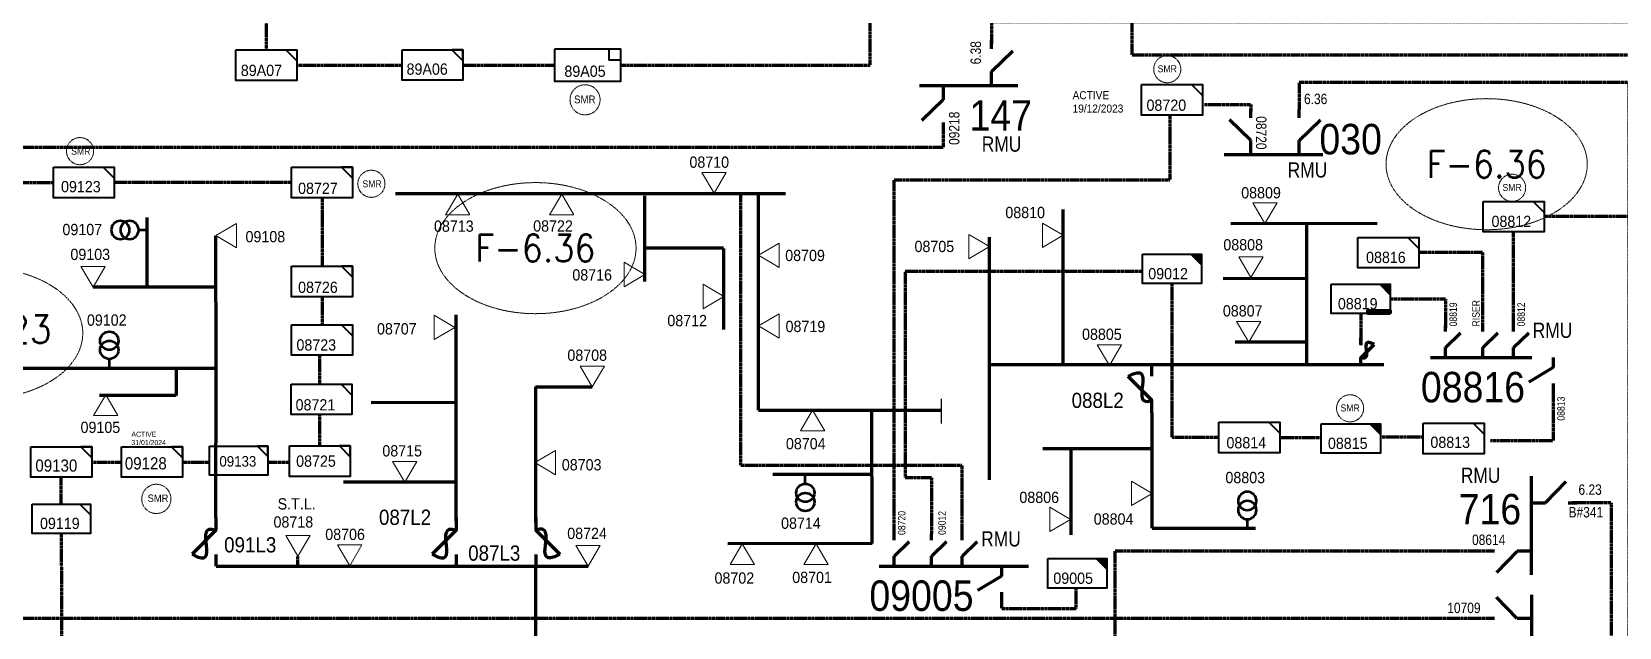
# Model space of a CAD drawing. Header units: metres. Extents: x 65984 to 144644, y -19036 to 23726.
# Drawn here: x 122950 to 123471, y 20894 to 21090 of the extents above; entities that cross this region are included whole.
import ezdxf
from ezdxf.enums import TextEntityAlignment as Align

# ---------------------------------------------------------------- set-up
doc = ezdxf.new("R2010")
doc.units = ezdxf.units.M
doc.header["$MEASUREMENT"] = 0
doc.linetypes.add('DGN Style 3', pattern=[0.013877, 0, -0.013877])
doc.layers.get('0').update_dxf_attribs({"color": 95, "lineweight": 40})
for name, color, linetype, lineweight in [('CONTRACTOR NAME', 95, 'Continuous', 40), ('d_eos', 111, 'Continuous', 40), ('d_eos no', 121, 'Continuous', 40), ('d_fco', 5, 'Continuous', 40), ('d_fco text', 95, 'Continuous', 40), ('d_oh branch', 94, 'Continuous', 40), ('d_switch', 95, 'Continuous', 40), ('d_tf', 1, 'Continuous', 40), ('d_tf no', 6, 'Continuous', 40), ('d_tf_200', 1, 'Continuous', 40), ('d_ug cable', 95, 'Continuous', 40), ('d_unit sub', 7, 'Continuous', 40), ('fedr no', 95, 'Continuous', 40), ('Level 37', 7, 'Continuous', 0), ('O H MAIN FEEDER', 4, 'Continuous', 100)]:
    doc.layers.add(name, color=color, linetype=linetype, lineweight=lineweight)
doc.styles.add('NASKHF', font='naskhf.shx', dxfattribs={"height": 8})
doc.styles.add('Style-Arial', font='arial.ttf')
doc.styles.add('Style-msdefault', font='msdefault.shx')
doc.styles.add('Style-STANDARD', font='STANDARD.shx')

# ---------------------------------------------------------------- blocks, each defined once
blk = doc.blocks.new('FUSE01')
at = {"color": 0, "linetype": 'ByBlock', "lineweight": -2}
blk.add_line((0, -17.15), (0, -22.55), dxfattribs=at)
at = {"color": 0, "linetype": 'ByBlock', "lineweight": -2, "flags": 128}
blk.add_lwpolyline([(0, 0.05), (0, -5.75), (-11.2, -16.95)], dxfattribs=at)
at = {"color": 0, "linetype": 'ByBlock', "lineweight": -2}
blk.add_open_spline([(-11.2, -16.95), (3.4, -25.35), (-11.6, -1.35), (0, -5.75)], degree=3, dxfattribs=at)
blk = doc.blocks.new('TFU_62')
at = {"layer": 'd_tf_200', "color": 191, "linetype": 'Continuous', "lineweight": 53}
blk.add_line((0, 10), (0, 0), dxfattribs=at)
for centre in [(0, 30), (0, 20)]:
    blk.add_circle(centre, 10, dxfattribs=at)
blk = doc.blocks.new('TF_8')
at = {"color": 0, "linetype": 'ByBlock', "lineweight": -2}
blk.add_line((6.3, 4.95), (9.9, 1.35), dxfattribs=at)
blk.add_3dface([(-10.1, 4.95), (9.9, 4.95), (9.9, -5.05), (-10.1, -5.05)], dxfattribs=at)
blk = doc.blocks.new('TF3')
at = {"color": 0, "linetype": 'ByBlock', "lineweight": -2}
for p, q in [((11.3, 9), (18.3, 9)), ((18.3, 9), (18.3, 2))]:
    blk.add_line(p, q, dxfattribs=at)
at = {"color": 0, "linetype": 'ByBlock', "lineweight": -2, "flags": 128}
blk.add_lwpolyline([(18.3, 2), (11.3, 2), (11.3, 9)], dxfattribs=at)
at = {"color": 0, "linetype": 'ByBlock', "lineweight": -2}
blk.add_3dface([(-21.7, 9), (18.3, 9), (18.3, -11), (-21.7, -11)], dxfattribs=at)
blk = doc.blocks.new('exist.us-1000kva')
at = {"color": 0, "linetype": 'ByBlock', "lineweight": -2, "flags": 128}
blk.add_lwpolyline([(40, 12.9), (32.8, 20), (40, 20)], close=True, dxfattribs=at)
at = {"color": 0, "linetype": 'ByBlock', "lineweight": -2, "extrusion": (0, 0, -1)}
blk.add_solid([(-40, 12.9), (-32.8, 20), (-40, 20)], dxfattribs=at)
at = {"color": 0, "linetype": 'ByBlock', "lineweight": -2, "xscale": 2, "yscale": 2}
blk.add_blockref('TF_8', (20.2, 10.1), dxfattribs=at)
blk = doc.blocks.new('TFU_19')
at = {"layer": 'd_tf_200', "color": 3, "linetype": 'Continuous', "lineweight": 53}
blk.add_line((0, 10), (0, 0), dxfattribs=at)
for centre in [(0, 30), (0, 20)]:
    blk.add_circle(centre, 10, dxfattribs=at)
blk = doc.blocks.new('TRA1_505')
at = {"layer": 'd_tf', "color": 191, "linetype": 'Continuous', "lineweight": 0, "ltscale": 0.000355616, "flags": 128}
blk.add_lwpolyline([(10, -17), (0, 0), (-10, -17)], close=True, dxfattribs=at)
blk = doc.blocks.new('TRA1_504')
at = {"layer": 'd_tf', "color": 191, "linetype": 'Continuous', "lineweight": 0, "ltscale": 0.000355616, "xscale": 1.000046564039523, "yscale": 1.000046564039523, "zscale": 1.000046564039523, "rotation": 180}
blk.add_blockref('TRA1_505', (0, 0), dxfattribs=at)
blk = doc.blocks.new('*U2215')
at = {"layer": 'd_unit sub', "color": 191, "linetype": 'Continuous', "lineweight": 40, "flags": 128}
blk.add_lwpolyline([(6.4, 5), (9.99, 1.4), (9.99, 5)], close=True, dxfattribs=at)
at = {"layer": 'd_unit sub', "color": 191, "linetype": 'Continuous', "lineweight": 40, "xscale": 0.999671859597321, "yscale": 0.999671859597321, "zscale": 0.2499179648993302, "rotation": 359.9999999999999}
blk.add_blockref('TF_8', (0.1, 0.05), dxfattribs=at)
blk = doc.blocks.new('*U2239')
at = {"layer": 'd_unit sub', "color": 131, "linetype": 'Continuous', "lineweight": 40, "flags": 128}
blk.add_lwpolyline([(6.4, 5), (9.99, 1.4), (9.99, 5)], close=True, dxfattribs=at)
at = {"layer": 'd_unit sub', "color": 131, "linetype": 'Continuous', "lineweight": 40, "xscale": 0.999671859597321, "yscale": 0.999671859597321, "zscale": 0.2499179648993302, "rotation": 359.9999999999999}
blk.add_blockref('TF_8', (0.1, 0.05), dxfattribs=at)
blk = doc.blocks.new('*U2319')
at = {"layer": 'd_unit sub', "color": 2, "linetype": 'Continuous', "lineweight": 40, "flags": 128}
blk.add_lwpolyline([(6.4, 5), (9.99, 1.4), (9.99, 5)], close=True, dxfattribs=at)
at = {"layer": 'd_unit sub', "color": 2, "linetype": 'Continuous', "lineweight": 40, "xscale": 0.999671859597321, "yscale": 0.999671859597321, "zscale": 0.2499179648993302, "rotation": 359.9999999999999}
blk.add_blockref('TF_8', (0.1, 0.05), dxfattribs=at)
blk = doc.blocks.new('*U2672')
at = {"layer": 'd_unit sub', "color": 1, "linetype": 'Continuous', "lineweight": 40, "flags": 128}
blk.add_lwpolyline([(6.4, 5), (9.99, 1.4), (9.99, 5)], close=True, dxfattribs=at)
at = {"layer": 'd_unit sub', "color": 1, "linetype": 'Continuous', "lineweight": 40, "xscale": 0.999671859597321, "yscale": 0.999671859597321, "zscale": 0.2499179648993302, "rotation": 359.9999999999999}
blk.add_blockref('TF_8', (0.1, 0.05), dxfattribs=at)
blk = doc.blocks.new('TRA1_919')
at = {"layer": 'd_tf', "color": 3, "linetype": 'Continuous', "lineweight": 0, "ltscale": 0.000355616, "flags": 128}
blk.add_lwpolyline([(10, -17), (0, 0), (-10, -17)], close=True, dxfattribs=at)
blk = doc.blocks.new('TRA1_918')
at = {"layer": 'd_tf', "color": 3, "linetype": 'Continuous', "lineweight": 0, "ltscale": 0.000355616, "xscale": 1.000046564039523, "yscale": 1.000046564039523, "zscale": 1.000046564039523, "rotation": 180}
blk.add_blockref('TRA1_919', (0, 0), dxfattribs=at)
blk = doc.blocks.new('*U3874')
at = {"layer": 'd_unit sub', "color": 191, "linetype": 'Continuous', "lineweight": 40, "flags": 128}
blk.add_lwpolyline([(6.4, 5), (9.99, 1.4), (9.99, 5)], close=True, dxfattribs=at)
at = {"layer": 'd_unit sub', "color": 191, "linetype": 'Continuous', "lineweight": 40, "xscale": 0.9996718595973212, "yscale": 0.9996718595973212, "zscale": 0.2343587114928971, "rotation": 359.9999999999999}
blk.add_blockref('TF_8', (0.1, 0.05), dxfattribs=at)

msp = doc.modelspace()

# ---------------------------------------------------------------- linework, layer by layer
at = {"layer": 'CONTRACTOR NAME', "color": 3, "lineweight": 211, "ltscale": 0.498271, "flags": 128}
msp.add_lwpolyline([(123394.28, 20997.27), (123388.86, 20997.27), (123388.86, 20998.25), (123394.28, 20998.25)], close=True, dxfattribs=at)
at = {"layer": 'CONTRACTOR NAME', "color": 140, "lineweight": 211, "ltscale": 0.498271, "flags": 128}
msp.add_lwpolyline([(123396.28, 20997.27), (123394.28, 20997.27), (123394.28, 20998.25), (123396.28, 20998.25)], close=True, dxfattribs=at)
at = {"layer": 'd_eos', "color": 7, "linetype": 'Continuous', "lineweight": 211, "ltscale": 0.638341}
for p, q in [((123265.34, 21084.19), (123265.34, 21087.01)), ((123265.34, 21076.74), (123272.35, 21083.54)), ((123265.34, 21072.1), (123265.34, 21076.74)), ((123241.74, 21072.1), (123274.06, 21072.1)), ((123249.49, 21072.1), (123249.49, 21067.45)), ((123249.49, 21067.45), (123242.48, 21060.65)), ((123249.49, 21060), (123249.49, 21057.18))]:
    msp.add_line(p, q, dxfattribs=at)
at = {"layer": 'd_eos', "color": 3, "linetype": 'Continuous', "lineweight": 211, "ltscale": 0.638341}
for p, q in [((123350.52, 21061.51), (123350.52, 21064.34)), ((123366.38, 21061.51), (123366.38, 21064.34)), ((123350.52, 21054.07), (123343.52, 21060.86)), ((123366.38, 21054.07), (123373.38, 21060.86)), ((123350.52, 21049.42), (123350.52, 21054.07)), ((123366.38, 21049.42), (123366.38, 21054.07)), ((123374.12, 21049.42), (123341.8, 21049.42))]:
    msp.add_line(p, q, dxfattribs=at)
at = {"layer": 'd_eos', "color": 3, "linetype": 'Continuous', "lineweight": 211, "ltscale": 0.512728}
for p, q in [((123414.4, 20991.41), (123414.4, 20993.4)), ((123426.67, 20991.41), (123426.67, 20993.4)), ((123436.75, 20991.41), (123436.75, 20993.4)), ((123414.4, 20986.16), (123419.34, 20990.95)), ((123414.4, 20982.89), (123414.4, 20986.16)), ((123426.67, 20986.16), (123431.61, 20990.95)), ((123426.67, 20982.89), (123426.67, 20986.16)), ((123436.76, 20986.16), (123441.69, 20990.95)), ((123436.76, 20982.89), (123436.76, 20986.16)), ((123409.49, 20982.88), (123442.73, 20982.89)), ((123449.68, 20982.89), (123449.68, 20979.61)), ((123449.68, 20979.61), (123441.78, 20974.82)), ((123449.68, 20974.36), (123449.68, 20972.37)), ((123233.4, 20922.99), (123233.4, 20924.98)), ((123245.67, 20922.99), (123245.67, 20924.98)), ((123255.76, 20922.99), (123255.76, 20924.98)), ((123233.4, 20917.74), (123238.34, 20922.53)), ((123245.67, 20917.74), (123250.61, 20922.53)), ((123255.76, 20917.74), (123260.69, 20922.53)), ((123228.49, 20914.47), (123277.51, 20914.47)), ((123233.4, 20914.47), (123233.4, 20917.74)), ((123245.67, 20914.47), (123245.67, 20917.74)), ((123255.76, 20914.47), (123255.76, 20917.74)), ((123268.68, 20914.47), (123268.68, 20911.19)), ((123268.68, 20911.19), (123260.78, 20906.4)), ((123268.68, 20905.94), (123268.68, 20903.95))]:
    msp.add_line(p, q, dxfattribs=at)
at = {"layer": 'd_eos', "color": 191, "linetype": 'Continuous', "lineweight": 211, "ltscale": 0.638341}
for p, q in [((123442.58, 20911.62), (123442.58, 20943.95)), ((123447.22, 20935.23), (123454.02, 20942.23)), ((123442.57, 20935.23), (123447.22, 20935.23)), ((123454.67, 20935.23), (123457.49, 20935.23)), ((123430.48, 20919.37), (123427.66, 20919.37)), ((123437.93, 20919.37), (123431.13, 20912.37)), ((123442.58, 20919.37), (123437.93, 20919.37))]:
    msp.add_line(p, q, dxfattribs=at)
at = {"layer": 'd_eos', "color": 215, "linetype": 'Continuous', "lineweight": 211, "ltscale": 0.638341}
for p, q in [((123437.93, 20897.28), (123431.13, 20904.29)), ((123442.58, 20905.03), (123442.58, 20872.7)), ((123430.48, 20897.28), (123427.66, 20897.28)), ((123442.58, 20897.28), (123437.93, 20897.28))]:
    msp.add_line(p, q, dxfattribs=at)
at = {"layer": 'd_oh branch', "color": 3, "linetype": 'Continuous', "lineweight": 100}
for p, q in [((123197.8, 21036.53), (123069.82, 21036.53)), ((123151.52, 21035.93), (123151.52, 21007.84)), ((123188.9, 20965.66), (123188.9, 21036.53)), ((123288.93, 20980.42), (123288.91, 21031.45)), ((123343.96, 21026.89), (123391.94, 21026.91)), ((123368.87, 20980.47), (123368.85, 21026.9)), ((123177.4, 21018.71), (123151.87, 21018.71)), ((123177.39, 21018.69), (123177.41, 20992.06)), ((123264.65, 21022.31), (123264.65, 20942.79)), ((123368.86, 21008.76), (123341.43, 21008.73)), ((123368.61, 20987.94), (123345.33, 20987.94)), ((123264.65, 20980.6), (123394.14, 20980.58)), ((123188.9, 20965.66), (123248.83, 20965.66)), ((123226.19, 20921.83), (123226.16, 20965.69)), ((123318.04, 20964.78), (123318.05, 20926.85)), ((123318.03, 20952.95), (123282.23, 20952.93)), ((123291.38, 20952.94), (123291.4, 20924.76)), ((123226.17, 20944.47), (123193.67, 20944.45)), ((123318.08, 20926.85), (123351.99, 20926.85)), ((123226.19, 20921.83), (123178.9, 20921.78))]:
    msp.add_line(p, q, dxfattribs=at)
at = {"layer": 'd_oh branch', "color": 191, "linetype": 'Continuous', "lineweight": 100}
for p, q in [((122988.3, 21005.94), (122988.28, 21028.86)), ((123010.89, 20979.39), (123010.88, 21022.8)), ((123010.89, 21005.96), (122970.53, 21005.96)), ((123089.7, 20929.22), (123089.7, 20996.89)), ((122997.78, 20979.4), (122997.78, 20970.43)), ((122997.78, 20970.43), (122972.69, 20970.4)), ((123115.77, 20973.27), (123134.39, 20973.24)), ((123115.84, 20928.8), (123115.84, 20973.27)), ((123089.37, 20968.08), (123061.84, 20968.05)), ((123089.69, 20942.01), (123052.69, 20941.97)), ((123010.94, 20914.46), (123133.03, 20914.46)), ((123089.7, 20914.61), (123089.7, 20914.63))]:
    msp.add_line(p, q, dxfattribs=at)
at = {"layer": 'd_ug cable', "color": 1, "linetype": 'DGN Style 3', "lineweight": 100}
for p, q in [((123037.42, 21078.81), (123071.94, 21078.81)), ((123091.93, 21078.81), (123122.14, 21078.81))]:
    msp.add_line(p, q, dxfattribs=at)
at = {"layer": 'd_ug cable', "color": 191, "linetype": 'DGN Style 3', "lineweight": 106}
for p, q in [((122944.92, 21040.29), (122957.5, 21040.29)), ((123045.69, 21002.82), (123045.69, 20993.63)), ((123044.99, 20974.22), (123044.99, 20983.63)), ((123044.99, 20953.97), (123044.99, 20964.09)), ((122970.12, 20948.6), (122979.97, 20948.6)), ((122999.77, 20948.58), (123008.63, 20948.58)), ((122960.12, 20934.73), (122960.12, 20943.6))]:
    msp.add_line(p, q, dxfattribs=at)
at = {"layer": 'd_ug cable', "color": 191, "linetype": 'DGN Style 3', "lineweight": 100}
for p, q in [((123045.69, 21035.29), (123045.69, 21012.81)), ((123037.73, 20914.46), (123037.73, 20917.73))]:
    msp.add_line(p, q, dxfattribs=at)
at = {"layer": 'd_ug cable', "color": 3, "linetype": 'DGN Style 3', "lineweight": 100}
for p, q in [((123436.75, 20993.4), (123436.75, 21024.1)), ((123386.6, 20997.27), (123386.61, 20986.86)), ((123359.99, 20956.65), (123373.64, 20956.65)), ((123393.45, 20956.81), (123407.1, 20956.81))]:
    msp.add_line(p, q, dxfattribs=at)
at = {"layer": 'd_ug cable', "color": 3, "linetype": 'Continuous', "lineweight": 30}
msp.add_line((123248.83, 20969.33), (123248.83, 20961.25), dxfattribs=at)
at = {"layer": 'd_ug cable', "color": 5, "linetype": 'DGN Style 3', "lineweight": 100, "flags": 128}
for points in [[(123249.49, 21057.18), (123249.49, 21051.79), (122850.43, 21051.79), (122850.43, 21121.67), (122784.5, 21121.67)], [(125051.96, 20415.58), (125051.96, 20849.17), (123487.2, 20849.17), (123487.2, 21093.05), (123265.34, 21093.05), (123265.34, 21085.6)]]:
    msp.add_lwpolyline(points, dxfattribs=at)
at = {"layer": 'd_ug cable', "color": 1, "linetype": 'DGN Style 3', "lineweight": 100, "flags": 128}
for points in [[(123143.65, 21078.81), (123225.57, 21078.81), (123225.57, 21107.44), (123253.83, 21107.44)], [(125032.35, 20415.58), (125032.35, 20842.68), (123481.11, 20842.68), (123481.11, 21082.09), (123311.53, 21082.09), (123311.53, 21102.6)], [(123027.43, 21083.81), (123027.42, 21100.55)]]:
    msp.add_lwpolyline(points, dxfattribs=at)
at = {"layer": 'd_ug cable', "color": 3, "linetype": 'DGN Style 3', "lineweight": 100, "flags": 128}
for points in [[(124993.64, 20415.29), (124993.64, 20836.57), (123474.63, 20836.57), (123474.63, 21073.13), (123366.38, 21073.13), (123366.38, 21064.34)], [(123335.14, 21065.88), (123350.52, 21065.88), (123350.52, 21063.62)], [(123233.4, 20924.98), (123233.4, 21041.15), (123324.07, 21041.15), (123324.07, 21062.4)], [(123255.76, 20924.98), (123255.76, 20947.49), (123183.17, 20947.49), (123183.17, 21036.53)], [(123493.34, 21029.1), (123446.75, 21029.1)], [(123426.67, 20992.41), (123426.67, 21017.28), (123405.59, 21017.28)], [(123314.98, 21011.09), (123237.08, 21011.09), (123237.08, 20943.55), (123245.67, 20943.55), (123245.67, 20924.98)], [(123339.99, 20956.65), (123324.67, 20956.65), (123324.67, 21007.12)], [(123396.28, 21002.11), (123414.4, 21002.11), (123414.4, 20992.41)], [(123449.68, 20972.37), (123449.68, 20955.58), (123429.02, 20955.58)], [(123268.68, 20903.95), (123268.68, 20900.5), (123293.22, 20900.5), (123293.22, 20907.21)]]:
    msp.add_lwpolyline(points, dxfattribs=at)
at = {"layer": 'd_ug cable', "color": 191, "linetype": 'DGN Style 3', "lineweight": 100, "flags": 128}
for points in [[(123035.69, 21040.29), (122977.49, 21040.29)], [(124650.97, 20416.19), (124650.97, 20830.84), (123468.9, 20830.84), (123468.9, 20935.23), (123456.08, 20935.23)], [(122960.12, 20925.17), (122960.14, 20862.55), (123019.27, 20862.55)], [(123427.66, 20919.37), (123305.88, 20919.37), (123305.88, 20906.42), (123305.88, 20906.42), (123305.88, 20799.49), (123171.92, 20799.49)]]:
    msp.add_lwpolyline(points, dxfattribs=at)
at = {"layer": 'd_ug cable', "color": 191, "linetype": 'DGN Style 3', "lineweight": 106, "flags": 128}
msp.add_lwpolyline([(123027.93, 20948.6), (123034.98, 20948.6)], dxfattribs=at)
at = {"layer": 'd_ug cable', "color": 215, "linetype": 'DGN Style 3', "lineweight": 106, "flags": 128}
msp.add_lwpolyline([(123427.66, 20897.28), (122125.72, 20897.28), (122125.72, 20751.91)], dxfattribs=at)
at = {"layer": 'd_ug cable', "color": 2, "linetype": 'DGN Style 3', "lineweight": 13}
for centre, radius in [((123323.08, 21077.48), 4.45), ((123436.25, 21038.55), 4.45), ((123383.09, 20966.22), 4.45), ((122991.31, 20936.5), 4.8)]:
    msp.add_circle(centre, radius, dxfattribs=at)
at = {"layer": 'd_ug cable', "color": 1, "linetype": 'DGN Style 3', "lineweight": 13}
for centre, radius in [((123132, 21067.43), 4.94), ((122966.26, 21050.58), 4.45), ((123061.88, 21039.87), 4.45)]:
    msp.add_circle(centre, radius, dxfattribs=at)
at = {"layer": 'fedr no', "color": 82, "linetype": 'DGN Style 3', "lineweight": 13, "true_color": 0x1dc70e}
for centre in [(123427.9, 21046.3), (123115.72, 21018.76)]:
    msp.add_ellipse(centre, major_axis=(33.02, 0), ratio=0.651175, dxfattribs=at)
at = {"layer": 'fedr no', "color": 191, "linetype": 'DGN Style 3', "lineweight": 13}
msp.add_ellipse((122934.14, 20990.84), major_axis=(33.02, 0), ratio=0.651175, dxfattribs=at)
at = {"layer": 'O H MAIN FEEDER', "color": 191, "lineweight": 211, "ltscale": 0.426762}
for p, q in [((122893.84, 20979.39), (123010.89, 20979.39)), ((123010.88, 20930.28), (123010.89, 20979.39)), ((123115.84, 20865.82), (123115.84, 20914.46))]:
    msp.add_line(p, q, dxfattribs=at)

# ---------------------------------------------------------------- block references
at = {"layer": 'd_fco', "color": 3, "linetype": 'Continuous', "lineweight": 100, "xscale": 0.3855369251624992, "yscale": 0.3855369251624992, "zscale": 0.2499179648993302, "rotation": 180}
msp.add_blockref('FUSE01', (123386.61, 20980.6), dxfattribs=at)
at = {"layer": 'd_fco', "color": 3, "linetype": 'Continuous', "lineweight": 100, "xscale": 0.7, "yscale": -0.7, "zscale": 0.2499179648993302}
msp.add_blockref('FUSE01', (123318.04, 20964.81), dxfattribs=at)
at = {"layer": 'd_fco', "color": 191, "linetype": 'Continuous', "lineweight": 100, "xscale": 0.7, "zscale": 0.2499179648993302}
for p, yscale, rotation in [((123010.88, 20930.24), 0.7, 359.9999999999999), ((123089.7, 20930.24), 0.7, 359.9999999999999), ((123115.84, 20930.24), -0.7, 180)]:
    msp.add_blockref('FUSE01', p, dxfattribs=dict(at, yscale=yscale, rotation=rotation))
at = {"layer": 'd_tf', "color": 3, "linetype": 'Continuous', "lineweight": 0, "ltscale": 0.000355616, "extrusion": (0, 0, -1), "xscale": 0.4, "yscale": 0.4, "zscale": 0.4, "rotation": 359.9999999999999}
msp.add_blockref('TRA1_918', (-123174.36, 21036.82), dxfattribs=at)
at = {"layer": 'd_tf', "color": 3, "linetype": 'Continuous', "lineweight": 0, "ltscale": 0.000355616, "xscale": 0.4, "yscale": 0.4, "zscale": 0.4}
for p, rotation in [((123090.22, 21036.51), 180), ((123124.37, 21036.45), 180), ((123355.11, 21026.83), 359.9999999999999), ((123264.72, 21019.25), 89.99999999999997), ((123288.9, 21022.99), 89.99999999999997), ((123188.89, 21016.41), 270), ((123151.62, 21010.12), 89.99999999999997), ((123350.52, 21009.11), 359.9999999999999), ((123177.56, 21002.9), 89.99999999999997), ((123188.9, 20993.22), 270), ((123349.81, 20987.87), 359.9999999999999), ((123304.08, 20980.27), 359.9999999999999), ((123206.68, 20965.64), 180), ((123318.13, 20938.29), 89.99999999999997), ((123291.29, 20929.78), 89.99999999999997), ((123183.61, 20921.75), 180), ((123207.82, 20921.78), 180)]:
    msp.add_blockref('TRA1_918', p, dxfattribs=dict(at, rotation=rotation))
at = {"layer": 'd_tf', "color": 191, "linetype": 'Continuous', "lineweight": 0, "ltscale": 0.000355616, "extrusion": (0, 0, -1), "xscale": 0.4, "yscale": 0.4, "zscale": 0.4}
for p, rotation in [((-123010.81, 21022.86), 89.99999999999999), ((-123134.39, 20973.24), 359.9999999999999), ((-123037.76, 20917.74), 359.9999999999999)]:
    msp.add_blockref('TRA1_504', p, dxfattribs=dict(at, rotation=rotation))
at = {"layer": 'd_tf', "color": 191, "linetype": 'Continuous', "lineweight": 0, "ltscale": 0.000355616, "xscale": 0.4, "yscale": 0.4, "zscale": 0.4}
for p, rotation in [((122970.53, 21005.94), 359.9999999999999), ((123089.29, 20992.76), 89.99999999999997), ((122974.68, 20970.63), 180), ((123115.49, 20948.39), 270), ((123072.84, 20941.96), 359.9999999999999), ((123054.77, 20914.58), 359.9999999999999), ((123133, 20914.46), 359.9999999999999)]:
    msp.add_blockref('TRA1_504', p, dxfattribs=dict(at, rotation=rotation))
at = {"layer": 'd_tf no', "color": 2, "linetype": 'Continuous', "lineweight": 40, "xscale": 0.999671859597321, "yscale": 0.999671859597321, "zscale": 0.2499179648993302, "rotation": 359.9999999999999}
msp.add_blockref('TF_8', (123324.77, 21067.45), dxfattribs=at)
at = {"layer": 'd_tf_200', "color": 191, "linetype": 'Continuous', "lineweight": 53, "extrusion": (0, 0, -1), "xscale": 0.3000000000000001, "yscale": 0.3000000000000001, "zscale": 0.3000000000000001, "rotation": 269.9308220701253}
msp.add_blockref('TFU_62', (-122988.51, 21024.73), dxfattribs=at)
at = {"layer": 'd_tf_200', "color": 191, "linetype": 'Continuous', "lineweight": 53, "xscale": 0.3, "yscale": 0.3, "zscale": 0.3, "rotation": 359.9999999999999}
msp.add_blockref('TFU_62', (122975.86, 20979.39), dxfattribs=at)
at = {"layer": 'd_tf_200', "color": 3, "linetype": 'Continuous', "lineweight": 53, "xscale": 0.3, "yscale": 0.3, "zscale": 0.3, "rotation": 179.9999999999999}
msp.add_blockref('TFU_19', (123204.29, 20944.48), dxfattribs=at)
at = {"layer": 'd_tf_200', "color": 3, "linetype": 'Continuous', "lineweight": 53, "extrusion": (0, 0, -1), "xscale": 0.3, "yscale": 0.3, "zscale": 0.3, "rotation": 359.9999999999999}
msp.add_blockref('TFU_19', (-123349.33, 20926.83), dxfattribs=at)
at = {"layer": 'd_unit sub', "color": 1, "linetype": 'Continuous', "lineweight": 40, "xscale": 0.999671859597321, "yscale": 0.999671859597321, "zscale": 0.2499179648993302, "rotation": 359.9999999999999}
msp.add_blockref('TF_8', (123027.53, 21078.86), dxfattribs=at)
at = {"layer": 'd_unit sub', "color": 1, "linetype": 'Continuous', "lineweight": 40}
msp.add_blockref('*U2672', (123081.93, 21078.82), dxfattribs=at)
at = {"layer": 'd_unit sub', "color": 2, "linetype": 'Continuous', "lineweight": 40, "rotation": 359.9999999999999}
for name, p, xscale, yscale, zscale in [('TF3', (123133.81, 21079.35), 0.5378254598070793, 0.5378254598070793, 0.1639711767704507), ('TF_8', (122967.6, 21040.34), 0.999671859597321, 0.999671859597321, 0.2499179648993302)]:
    msp.add_blockref(name, p, dxfattribs=dict(at, xscale=xscale, yscale=yscale, zscale=zscale))
at = {"layer": 'd_unit sub', "color": 2, "linetype": 'Continuous', "lineweight": 40}
msp.add_blockref('*U2319', (123045.69, 21040.29), dxfattribs=at)
for name, p, xscale, yscale, zscale in [('TF_8', (123436.85, 21029.15), 0.999671859597321, 0.999671859597321, 0.2499179648993302), ('exist.us-1000kva', (123373.64, 20951.47), 0.4841668605426701, 0.4841668605426701, 0.4841668605426701)]:
    msp.add_blockref(name, p, dxfattribs=dict(at, xscale=xscale, yscale=yscale, zscale=zscale))
at = {"layer": 'd_unit sub', "color": 3, "linetype": 'Continuous', "lineweight": 40}
for name, p, xscale, yscale, zscale in [('TF_8', (123395.69, 21017.33), 0.999671859597321, 0.999671859597321, 0.2499179648993302), ('exist.us-1000kva', (123314.98, 21007.12), 0.4841668605426701, 0.4841668605426701, 0.4841668605426701), ('exist.us-1000kva', (123376.92, 20997.27), 0.4841668605426701, 0.4841668605426701, 0.4841668605426701), ('TF_8', (123350.09, 20956.7), 0.999671859597321, 0.999671859597321, 0.2499179648993302), ('TF_8', (123417.2, 20956.36), 0.999671859597321, 0.999671859597321, 0.2499179648993302), ('exist.us-1000kva', (123283.83, 20907.21), 0.4841668605426701, 0.4841668605426701, 0.4841668605426701)]:
    msp.add_blockref(name, p, dxfattribs=dict(at, xscale=xscale, yscale=yscale, zscale=zscale))
at = {"layer": 'd_unit sub', "color": 191, "linetype": 'Continuous', "lineweight": 40}
for p in [(123045.69, 21007.82), (122960.12, 20948.6), (123044.97, 20948.89)]:
    msp.add_blockref('*U2215', p, dxfattribs=at)
at = {"layer": 'd_unit sub', "color": 191, "linetype": 'Continuous', "lineweight": 40, "zscale": 0.2499179648993302, "rotation": 359.9999999999999}
for p, xscale, yscale in [((123045.79, 20988.68), 0.999671859597321, 0.999671859597321), ((123045.62, 20969.2), 0.999671859597321, 0.999671859597321), ((122960.22, 20930), 0.9559658115495739, 0.9559658115495739)]:
    msp.add_blockref('TF_8', p, dxfattribs=dict(at, xscale=xscale, yscale=yscale))
at = {"layer": 'd_unit sub', "color": 131, "linetype": 'Continuous', "lineweight": 40}
msp.add_blockref('*U2239', (122989.88, 20948.6), dxfattribs=at)
at = {"layer": 'd_unit sub', "color": 191, "linetype": 'Continuous', "lineweight": 40, "xscale": 0.9597516856812649, "yscale": 0.9597516856812649, "zscale": 0.9597516856812649}
msp.add_blockref('*U3874', (123018.34, 20949.04), dxfattribs=at)

# ---------------------------------------------------------------- texts
at = {"layer": 'CONTRACTOR NAME', "color": 3, "lineweight": 211, "style": 'Style-msdefault', "width": 0.945946}
msp.add_text('2016.12.28', height=0.683, dxfattribs=at).set_placement((123389.09, 20998.11), align=Align.TOP_LEFT)
at = {"layer": 'CONTRACTOR NAME', "color": 140, "lineweight": 211, "style": 'Style-msdefault', "width": 0.945946}
msp.add_text('KIC', height=0.572, dxfattribs=at).set_placement((123394.63, 20998.06), align=Align.TOP_LEFT)
at = {"layer": 'd_eos no', "color": 7, "linetype": 'Continuous', "lineweight": 140, "style": 'Style-Arial', "width": 0.88}
for s, p in [('08816', (123406.32, 20978.17)), ('09005', (123225.32, 20909.75))]:
    msp.add_text(s, height=10, dxfattribs=at).set_placement(p, align=Align.TOP_LEFT)
at = {"layer": 'd_fco text', "color": 3, "linetype": 'Continuous', "lineweight": 70, "style": 'Style-msdefault', "width": 0.92}
msp.add_text('088L2', height=5, rotation=0.039, dxfattribs=at).set_placement((123291.69, 20971.33), align=Align.TOP_LEFT)
at = {"layer": 'd_fco text', "color": 191, "linetype": 'Continuous', "lineweight": 70, "style": 'Style-msdefault', "width": 0.92}
for s, p in [('087L2', (123064.37, 20932.97)), ('091L3', (123013.56, 20923.93)), ('087L3', (123093.65, 20921.21))]:
    msp.add_text(s, height=5, dxfattribs=at).set_placement(p, align=Align.TOP_LEFT)
at = {"layer": 'd_switch', "color": 251, "linetype": 'Continuous', "lineweight": 30, "insert": (123258.51, 21086.68), "char_height": 3.43, "width": 1.9233, "attachment_point": 3, "rotation": 90, "style": 'NASKHF'}
msp.add_mtext('\\FENGINEERING;\\H1x;\\W0.857143;6.38', dxfattribs=at)
at = {"layer": 'd_switch', "color": 3, "linetype": 'Continuous', "lineweight": 30, "insert": (123367.96, 21069.43), "char_height": 3.43, "width": 1.9233, "attachment_point": 1, "style": 'NASKHF'}
msp.add_mtext('\\FENGINEERING;\\H1x;\\W0.857143;6.36', dxfattribs=at)
at = {"layer": 'd_switch', "color": 191, "linetype": 'Continuous', "lineweight": 30, "char_height": 3.43, "width": 1.9233, "attachment_point": 9, "style": 'NASKHF'}
for s, insert in [('\\FENGINEERING;\\H1x;\\W0.857143;6.23', (123465.68, 20937.79)), ('\\FENGINEERING;\\H1x;\\W0.857143;B#341', (123466.14, 20930.36))]:
    msp.add_mtext(s, dxfattribs=dict(at, insert=insert))
at = {"layer": 'd_tf no', "color": 1, "linetype": 'Continuous', "lineweight": 40, "style": 'Style-msdefault', "width": 0.945946}
for s, height, p in [('89A07', 3.7, (123019.03, 21078.93)), ('89A06', 3.7, (123073.42, 21079.35)), ('SMR', 2.428, (122988.44, 20937.93))]:
    msp.add_text(s, height=height, dxfattribs=at).set_placement(p, align=Align.TOP_LEFT)
at = {"layer": 'd_tf no', "color": 2, "linetype": 'Continuous', "lineweight": 40, "style": 'Style-msdefault', "width": 0.945946}
for s, p in [('89A05', (123125.22, 21078.65)), ('09123', (122960.03, 21040.79)), ('08727', (123037.83, 21040.24)), ('08815', (123375.8, 20956.58))]:
    msp.add_text(s, height=3.7, dxfattribs=at).set_placement(p, align=Align.TOP_LEFT)
at = {"layer": 'd_tf no', "color": 121, "linetype": 'Continuous', "lineweight": 40, "style": 'Style-msdefault', "width": 0.945946}
msp.add_text('08720', height=3.7, dxfattribs=at).set_placement((123316.27, 21067.51), align=Align.TOP_LEFT)
at = {"layer": 'd_tf no', "color": 3, "lineweight": 40, "style": 'Style-msdefault', "width": 0.945946}
for s, p in [('08710', (123166.26, 21048.82)), ('08809', (123347.35, 21038.78)), ('08713', (123082.43, 21027.83)), ('08722', (123114.98, 21027.89)), ('08810', (123269.94, 21032.3)), ('08709', (123197.7, 21018.22)), ('08705', (123240.13, 21021.17)), ('08808', (123341.48, 21021.72)), ('08816', (123388.32, 21017.57)), ('08716', (123127.83, 21011.83)), ('08712', (123159.01, 20996.85)), ('08807', (123341.33, 21000.04)), ('08719', (123197.81, 20994.92)), ('08805', (123295.11, 20992.36)), ('08704', (123197.93, 20956.46)), ('08814', (123342.51, 20956.77)), ('08813', (123409.44, 20956.92)), ('08806', (123274.55, 20938.86)), ('08714', (123196.34, 20930.38)), ('08804', (123298.95, 20931.75)), ('08702', (123174.49, 20912.39)), ('08701', (123200, 20912.6))]:
    msp.add_text(s, height=3.7, dxfattribs=at).set_placement(p, align=Align.TOP_LEFT)
at = {"layer": 'd_tf no', "color": 2, "lineweight": 40, "style": 'Style-msdefault', "width": 0.945946}
msp.add_text('08812', height=3.7, dxfattribs=at).set_placement((123429.49, 21029.39), align=Align.TOP_LEFT)
at = {"layer": 'd_tf no', "color": 191, "linetype": 'Continuous', "lineweight": 40, "style": 'Style-msdefault', "width": 0.945946}
for s, p in [('09107', (122973.51, 21026.72)), ('09108', (123033.59, 21024.38))]:
    msp.add_text(s, height=3.7, dxfattribs=at).set_placement(p, align=Align.TOP_RIGHT)
at = {"layer": 'd_tf no', "color": 191, "linetype": 'Continuous', "lineweight": 40, "style": 'Style-msdefault'}
for s, height, width, p in [('09103', 3.7, 0.945946, (122963.11, 21018.56)), ('08726', 3.7, 0.945946, (123037.83, 21007.77)), ('09102', 3.7, 0.945946, (122968.52, 20997.01)), ('08707', 3.7, 0.945946, (123063.72, 20994.15)), ('08723', 3.7, 0.945946, (123037.29, 20988.86)), ('08708', 3.7, 0.945946, (123126.2, 20985.49)), ('08721', 3.7, 0.945946, (123037.01, 20969.21)), ('09105', 3.7, 0.945946, (122966.43, 20961.83)), ('09130', 4, 0.925, (122951.61, 20949.44)), ('08725', 3.7, 0.945946, (123037.19, 20950.74)), ('08715', 3.7, 0.945946, (123065.48, 20954.12)), ('08703', 3.7, 0.945946, (123124.38, 20949.54)), ('09119', 3.7, 0.945946, (122953.12, 20930.31)), ('08706', 3.7, 0.945946, (123046.74, 20926.71)), ('08724', 3.7, 0.945946, (123126.16, 20927.03))]:
    msp.add_text(s, height=height, dxfattribs=dict(at, width=width)).set_placement(p, align=Align.TOP_LEFT)
at = {"layer": 'd_tf no', "color": 3, "linetype": 'Continuous', "lineweight": 40, "style": 'Style-msdefault', "width": 0.945946}
for s, p in [('09012', (123316.84, 21012.23)), ('08819', (123379.08, 21002.37)), ('09005', (123285.69, 20912.32))]:
    msp.add_text(s, height=3.7, dxfattribs=at).set_placement(p, align=Align.TOP_LEFT)
at = {"layer": 'd_tf no', "color": 131, "linetype": 'Continuous', "lineweight": 40, "style": 'Style-msdefault', "width": 0.925}
msp.add_text('09128', height=4, dxfattribs=at).set_placement((122980.97, 20950.16), align=Align.TOP_LEFT)
at = {"layer": 'd_tf no', "color": 3, "lineweight": 40, "style": 'Style-msdefault', "width": 0.945946}
msp.add_text('08803', height=3.7, dxfattribs=at).set_placement((123342.17, 20941.65))
at = {"layer": 'd_tf no', "color": 191, "linetype": 'Continuous', "lineweight": 40, "style": 'Style-msdefault', "width": 0.945946}
for s, p in [('S.T.L.', (123031.12, 20933.02)), ('08718', (123029.76, 20927.08))]:
    msp.add_text(s, height=3.7, dxfattribs=at).set_placement(p)
at = {"layer": 'd_tf no', "color": 1, "lineweight": 13, "char_height": 2.2998, "attachment_point": 1, "style": 'NASKHF'}
for insert in [(123319.92, 21078.75), (123433.09, 21039.82), (123379.94, 20967.49)]:
    msp.add_mtext('\\Fmsdefault;\\H1x;\\W0.925;SMR\\P', dxfattribs=dict(at, insert=insert))
at = {"layer": 'd_tf no', "color": 121, "linetype": 'Continuous', "lineweight": 40, "insert": (123292, 21070.26), "char_height": 2.6324, "attachment_point": 1, "style": 'NASKHF'}
msp.add_mtext('\\Fmsdefault;\\H1x;\\W0.945946;ACTIVE\\P19/12/2023', dxfattribs=at)
at = {"layer": 'd_tf no', "color": 2, "lineweight": 13, "attachment_point": 1, "style": 'NASKHF'}
for insert, char_height in [((123128.4, 21068.84), 2.5554), ((122963.34, 21051.71), 2.2998), ((123058.95, 21041.01), 2.2998)]:
    msp.add_mtext('\\Fmsdefault;\\H1x;\\W0.925;SMR\\P', dxfattribs=dict(at, insert=insert, char_height=char_height))
at = {"layer": 'd_tf no', "color": 131, "linetype": 'Continuous', "lineweight": 40, "insert": (122983.13, 20958.55), "char_height": 1.6462, "attachment_point": 1, "style": 'NASKHF'}
msp.add_mtext('\\Fmsdefault;\\H1x;\\W0.945946;ACTIVE\\P31/01/2024', dxfattribs=at)
at = {"layer": 'd_tf no', "color": 191, "linetype": 'Continuous', "lineweight": 13, "insert": (123012, 20950.54), "char_height": 3.445, "width": 14.2502, "attachment_point": 1, "style": 'NASKHF'}
msp.add_mtext('\\Fmsdefault;\\H1x;\\W0.945946;09133', dxfattribs=at)
at = {"layer": 'fedr no', "color": 6, "linetype": 'Continuous', "lineweight": 40, "char_height": 8.852, "attachment_point": 5, "style": 'Style-STANDARD'}
for insert in [(123427.9, 21046.3), (123115.72, 21018.76)]:
    msp.add_mtext('F-6.36\\P', dxfattribs=dict(at, insert=insert))
at = {"layer": 'fedr no', "color": 191, "linetype": 'Continuous', "lineweight": 40, "insert": (122936.5, 20992.16), "char_height": 9.172, "attachment_point": 5, "style": 'Style-STANDARD'}
msp.add_mtext('F-6.23', dxfattribs=at)
at = {"layer": 'Level 37', "color": 7, "linetype": 'Continuous', "lineweight": 120, "style": 'Style-Arial', "width": 0.88}
msp.add_text('147', height=10, dxfattribs=at).set_placement((123258.18, 21067.3), align=Align.TOP_LEFT)
msp.add_text('030', height=10, dxfattribs=at).set_placement((123373, 21049.52))
at = {"layer": 'Level 37', "color": 7, "linetype": 'Continuous', "lineweight": 53, "style": 'Style-msdefault', "width": 0.854701}
for p in [(123268.69, 21052.9), (123369.09, 21044.42), (123449.51, 20991.8), (123268.51, 20923.39)]:
    msp.add_text('RMU', height=4.993, dxfattribs=at).set_placement(p, align=Align.MIDDLE_CENTER)
at = {"layer": 'Level 37', "color": 7, "linetype": 'Continuous', "lineweight": 53, "style": 'Style-msdefault', "width": 0.857143}
for s, p in [('RISER', (123423.18, 20993.09)), ('08819', (123415.69, 20993.09)), ('08812', (123437.99, 20993.09)), ('08813', (123451.06, 20962.17)), ('08720', (123234.69, 20924.67)), ('09012', (123247.93, 20924.67))]:
    msp.add_text(s, height=2.467, rotation=90, dxfattribs=at).set_placement(p, align=Align.TOP_LEFT)
at = {"layer": 'Level 37', "color": 191, "linetype": 'Continuous', "lineweight": 53, "style": 'Style-msdefault', "width": 0.854701}
msp.add_text('RMU', height=4.993, dxfattribs=at).set_placement((123425.91, 20944.25), align=Align.MIDDLE_CENTER)
at = {"layer": 'Level 37', "color": 191, "linetype": 'Continuous', "lineweight": 120, "style": 'Style-Arial', "width": 0.88}
msp.add_text('716', height=10, dxfattribs=at).set_placement((123439.23, 20938.13), align=Align.TOP_RIGHT)
at = {"layer": 'Level 37', "color": 7, "linetype": 'Continuous', "lineweight": 30, "char_height": 3.43, "style": 'NASKHF'}
for s, insert, attachment_point, rotation in [('\\FENGINEERING;\\H1x;\\W0.857143;09218', (123251.44, 21052.62), 1, 90), ('\\FENGINEERING;\\H1x;\\W0.857143;08720', (123355.63, 21051.11), 3, 270)]:
    msp.add_mtext(s, dxfattribs=dict(at, insert=insert, attachment_point=attachment_point, rotation=rotation))
at = {"layer": 'Level 37', "color": 191, "linetype": 'Continuous', "lineweight": 30, "insert": (123423.1, 20921.32), "char_height": 3.43, "attachment_point": 7, "style": 'NASKHF'}
msp.add_mtext('\\FENGINEERING;\\H1x;\\W0.857143;08614\\P', dxfattribs=at)
at = {"layer": 'Level 37', "color": 7, "linetype": 'Continuous', "lineweight": 30, "insert": (123414.97, 20902.45), "char_height": 3.43, "attachment_point": 1, "style": 'NASKHF'}
msp.add_mtext('\\FENGINEERING;\\H1x;\\W0.857143;10709', dxfattribs=at)

doc.saveas('drawing.dxf')
